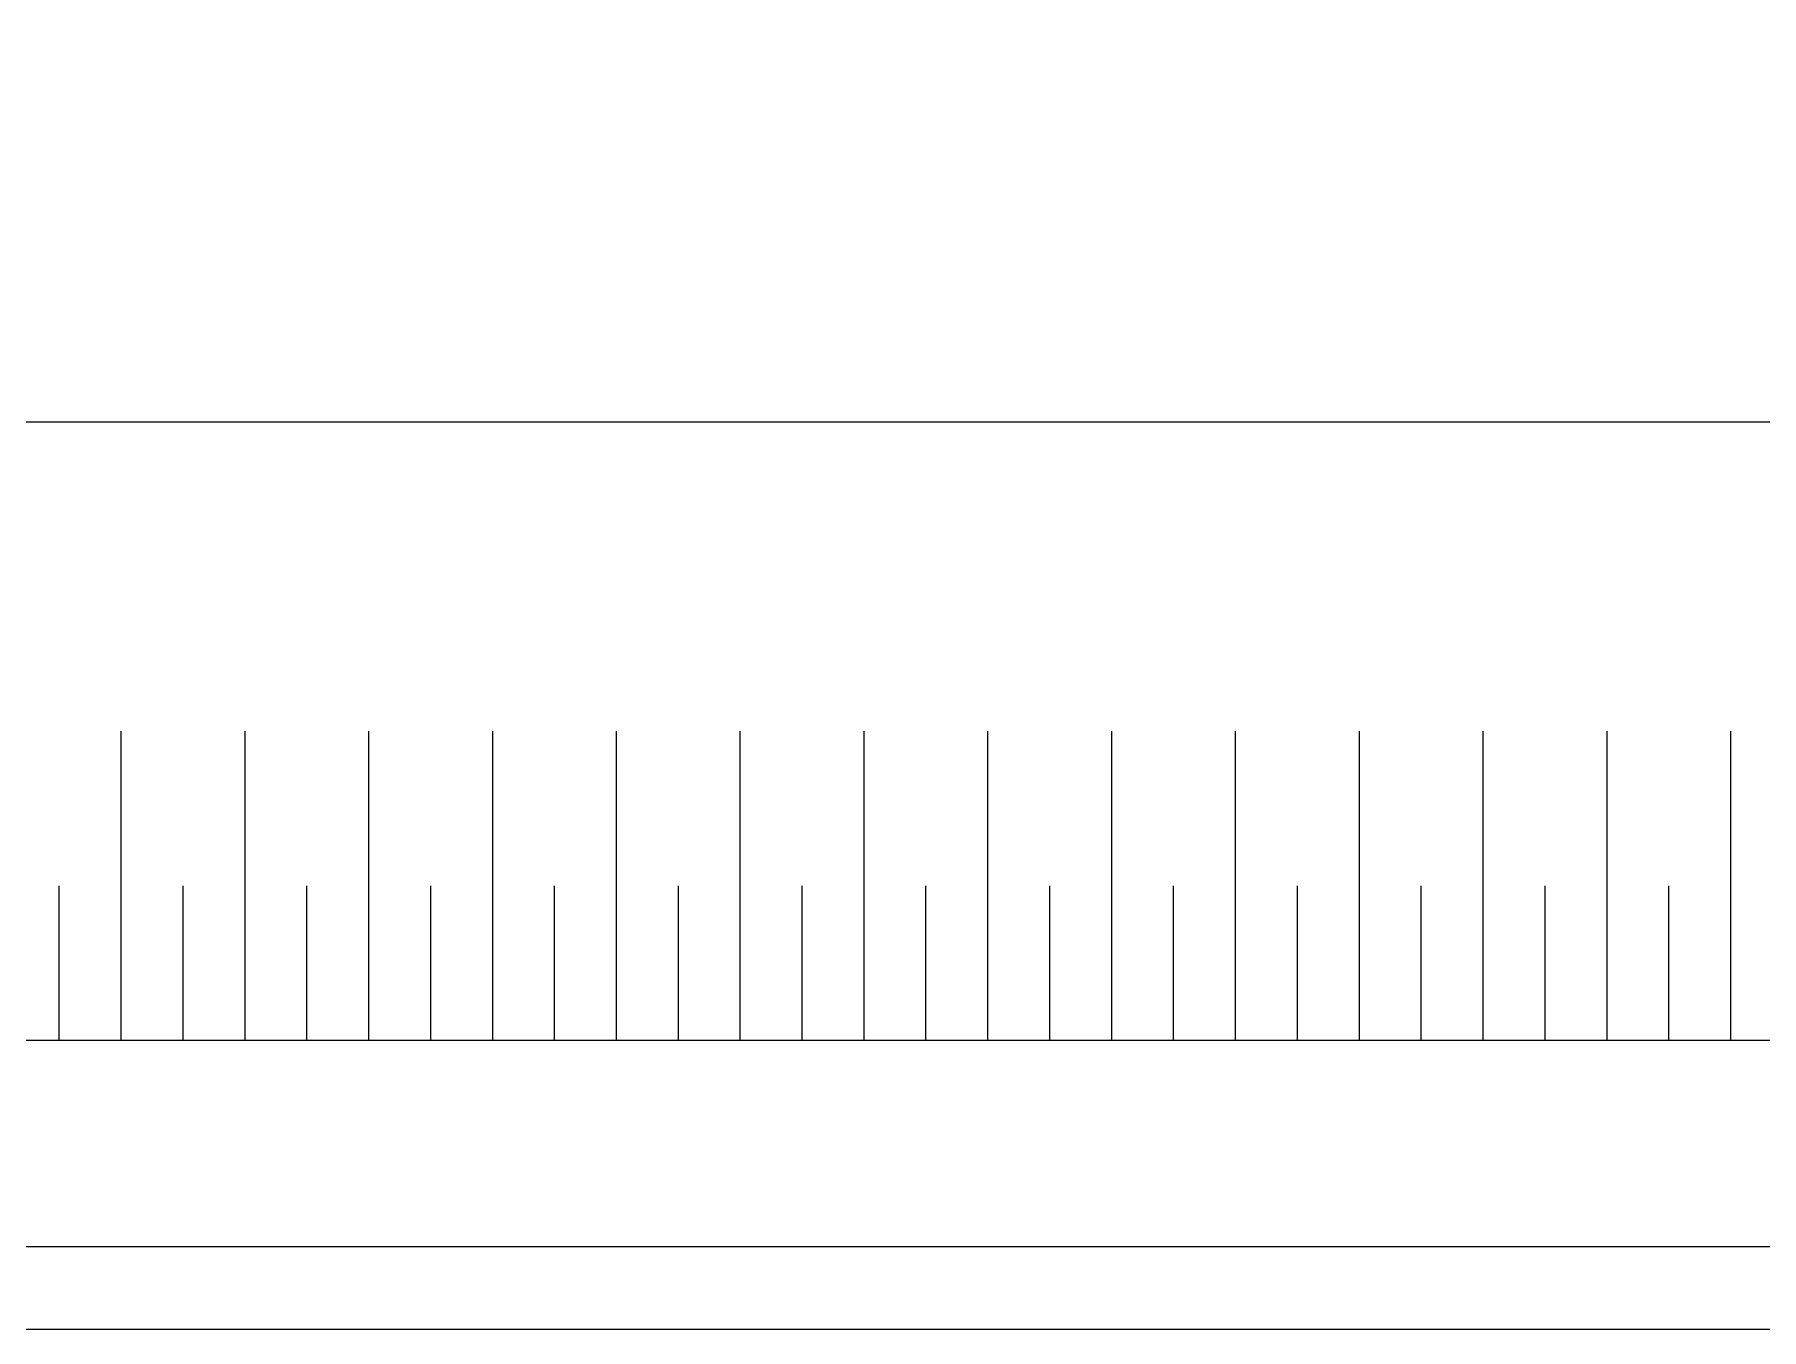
# Model space of a CAD drawing. Header units: millimetres. Extents: x 100 to 1222, y 100 to 694.
# Drawn here: x 351.93 to 367.62, y 513.11 to 524.88 of the extents above; entities that cross this region are included whole.
import ezdxf

# ---------------------------------------------------------------- set-up
doc = ezdxf.new("R2010")
doc.units = ezdxf.units.MM
doc.layers.add('level 5', color=3, linetype='Continuous')
doc.layers.add('PAREDES', color=7, linetype='Continuous')

msp = doc.modelspace()

# ---------------------------------------------------------------- linework, layer by layer
at = {"layer": 'level 5'}
for p, q in [((352.713, 518.549), (352.713, 515.737)), ((353.838, 518.549), (353.838, 515.737)), ((354.963, 518.549), (354.963, 515.737)), ((356.088, 518.549), (356.088, 515.737)), ((357.213, 518.549), (357.213, 515.737)), ((358.338, 518.549), (358.338, 515.737)), ((359.463, 518.549), (359.463, 515.737)), ((360.588, 518.549), (360.588, 515.737)), ((361.713, 518.549), (361.713, 515.737)), ((362.838, 518.549), (362.838, 515.737)), ((363.963, 518.549), (363.963, 515.737)), ((365.088, 518.549), (365.088, 515.737)), ((366.213, 518.549), (366.213, 515.737)), ((367.338, 518.549), (367.338, 515.737)), ((352.15, 517.143), (352.15, 515.737)), ((353.275, 517.143), (353.275, 515.737)), ((354.4, 517.143), (354.4, 515.737)), ((355.525, 517.143), (355.525, 515.737)), ((356.65, 517.143), (356.65, 515.737)), ((357.775, 517.143), (357.775, 515.737)), ((358.9, 517.143), (358.9, 515.737)), ((360.025, 517.143), (360.025, 515.737)), ((361.15, 517.143), (361.15, 515.737)), ((362.275, 517.143), (362.275, 515.737)), ((363.4, 517.143), (363.4, 515.737)), ((364.525, 517.143), (364.525, 515.737)), ((365.65, 517.143), (365.65, 515.737)), ((366.775, 517.143), (366.775, 515.737))]:
    msp.add_line(p, q, dxfattribs=at)
msp.add_lwpolyline([(327.4, 553.987), (388.525, 553.987), (388.525, 515.737), (330.213, 515.737), (330.213, 518.549)], dxfattribs=at)
at = {"layer": 'PAREDES'}
for p, q in [((330.213, 521.362), (382.9, 521.362)), ((390.4, 513.862), (215.967, 513.863)), ((391.15, 513.112), (215.217, 513.113))]:
    msp.add_line(p, q, dxfattribs=at)
msp.add_lwpolyline([(203.164, 513.113), (203.217, 609.525), (403.15, 555.862), (403.15, 513.112)], close=True, dxfattribs=at)

doc.saveas('drawing.dxf')
